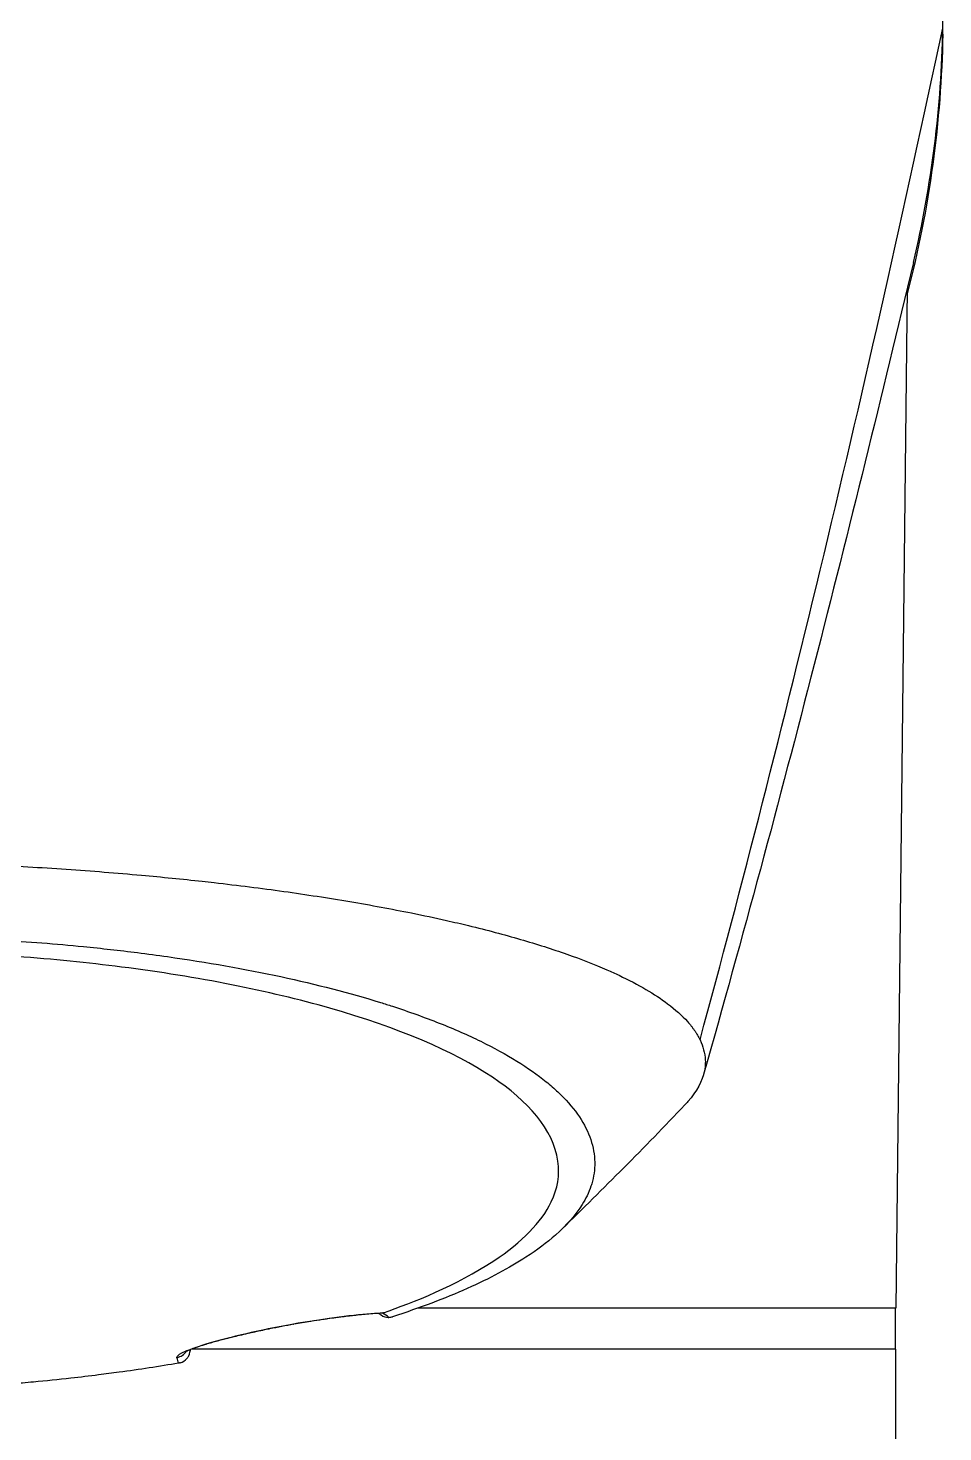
# Model space of a CAD drawing. Header units: millimetres. Extents: x 0 to 4378, y 0 to 2376.
# Drawn here: x 784.5 to 817.9, y 1535.4 to 1586.8 of the extents above; entities that cross this region are included whole.
import ezdxf

# ---------------------------------------------------------------- set-up
doc = ezdxf.new("R2010")
doc.units = ezdxf.units.MM
doc.header["$LTSCALE"] = 0.2

# ---------------------------------------------------------------- blocks, each defined once
blk = doc.blocks.new('A$Cd3ae7b64')
for p, q in [((39.423, 975.042), (39.006, 937.7)), ((39.006, 937.7), (21.494, 937.7)), ((39, 936.2), (39, 937.7)), ((13.171, 936.196), (13.171, 936.196)), ((13.181, 936.2), (13.181, 936.2)), ((13.182, 936.2), (13.182, 936.2)), ((13.182, 936.2), (13.182, 936.2)), ((39, 936.2), (13.219, 936.2)), ((39, 936.2), (13.219, 936.2)), ((39, 936.2), (39, 931.7))]:
    blk.add_line(p, q)
for centre, major_axis, ratio, start_param, end_param in [((16.874, 937.612), (0.087, -0.492), 0.186356, 0, 0.125065), ((17.668, 936.835), (3.368, -0.401), 0.417978, 0.64978, 0.766906), ((12.617, 936.396), (0.486, 0.116), 0.997251, 4.629283, 5.460357), ((12.617, 936.396), (0.486, 0.116), 0.997251, 5.530976, 5.531119), ((21.932, 1383.512), (9.691, 453.025), 0.011347, 3.30054, 3.30059)]:
    blk.add_ellipse(centre, major_axis=major_axis, ratio=ratio, start_param=start_param, end_param=end_param)
for points, knots in [([(40.725, 984.355), (40.727, 984.5), (40.729, 984.645), (40.731, 984.935), (40.731, 985.08), (40.731, 985.224)], [0.000007, 0.000007, 0.000007, 0.000007, 0.4987592, 0.4987592, 1, 1, 1, 1]), ([(3.067, 954.044), (3.505, 954.033), (3.941, 954.019), (4.374, 954.003), (4.856, 953.985), (5.334, 953.965), (5.81, 953.942), (6.287, 953.919), (6.761, 953.894), (7.232, 953.866), (7.704, 953.839), (8.173, 953.809), (8.639, 953.777), (9.57, 953.714), (10.488, 953.641), (11.394, 953.559), (12.144, 953.491), (12.885, 953.417), (13.617, 953.337), (13.763, 953.321), (13.909, 953.304), (14.054, 953.288), (14.926, 953.188), (15.776, 953.08), (16.601, 952.965), (17.43, 952.849), (18.235, 952.725), (19.015, 952.593), (19.795, 952.461), (20.549, 952.322), (21.276, 952.175), (21.713, 952.087), (22.139, 951.996), (22.556, 951.902), (22.832, 951.84), (23.102, 951.777), (23.366, 951.713), (24.036, 951.551), (24.669, 951.383), (25.267, 951.209), (25.868, 951.034), (26.433, 950.853), (26.961, 950.667), (27.489, 950.481), (27.98, 950.289), (28.433, 950.092), (28.584, 950.026), (28.73, 949.96), (28.873, 949.892), (29.59, 949.554), (30.182, 949.207), (30.653, 948.853), (30.94, 948.637), (31.182, 948.419), (31.379, 948.199), (31.428, 948.144), (31.474, 948.088), (31.518, 948.033), (31.529, 948.019), (31.539, 948.005), (31.55, 947.991), (31.561, 947.977), (31.571, 947.963), (31.581, 947.95), (31.602, 947.922), (31.622, 947.894), (31.641, 947.866), (31.66, 947.838), (31.679, 947.81), (31.697, 947.782), (31.714, 947.754), (31.732, 947.726), (31.748, 947.698), (31.765, 947.67), (31.781, 947.642), (31.796, 947.614), (31.812, 947.586), (31.826, 947.558), (31.839, 947.529)], [0, 0, 0, 0, 0.0296065, 0.0296065, 0.0296065, 0.0625552, 0.0625552, 0.0625552, 0.0956223, 0.0956223, 0.0956223, 0.1287583, 0.1287583, 0.1287583, 0.1950345, 0.1950345, 0.1950345, 0.25, 0.25, 0.25, 0.2609996, 0.2609996, 0.2609996, 0.3271356, 0.3271356, 0.3271356, 0.3936018, 0.3936018, 0.3936018, 0.4600955, 0.4600955, 0.4600955, 0.5, 0.5, 0.5, 0.5264171, 0.5264171, 0.5264171, 0.593228, 0.593228, 0.593228, 0.6604161, 0.6604161, 0.6604161, 0.7276097, 0.7276097, 0.7276097, 0.75, 0.75, 0.75, 0.8628411, 0.8628411, 0.8628411, 0.9313886, 0.9313886, 0.9313886, 0.9485533, 0.9485533, 0.9485533, 0.9528443, 0.9528443, 0.9528443, 0.957135, 0.957135, 0.957135, 0.9657149, 0.9657149, 0.9657149, 0.9742923, 0.9742923, 0.9742923, 0.9828662, 0.9828662, 0.9828662, 0.9914358, 0.9914358, 0.9914358, 0.999992, 0.999992, 0.999992, 0.999992]), ([(3.067, 951.323), (4.126, 951.294), (5.172, 951.249), (7.244, 951.124), (8.265, 951.043), (9.932, 950.879), (10.592, 950.806), (11.611, 950.678), (11.978, 950.629), (15.251, 950.164), (17.895, 949.595), (20.291, 948.851), (20.433, 948.806), (20.871, 948.663), (21.175, 948.56), (21.75, 948.353), (22.029, 948.248), (22.564, 948.036), (22.824, 947.927), (23.331, 947.705), (23.576, 947.591), (24.29, 947.242), (24.73, 947.001), (25.53, 946.506), (25.889, 946.254), (26.36, 945.872), (26.504, 945.746), (27.199, 945.091), (27.591, 944.543), (27.854, 943.843), (27.895, 943.705), (27.955, 943.428), (27.974, 943.289), (27.989, 943.012), (27.986, 942.876), (27.958, 942.611), (27.934, 942.481), (27.885, 942.292), (27.867, 942.231), (27.807, 942.054), (27.758, 941.936), (27.651, 941.714), (27.593, 941.609), (27.294, 941.126), (26.967, 940.75), (26.236, 940.104), (25.874, 939.833), (24.852, 939.172), (24.133, 938.788), (22.908, 938.242), (22.475, 938.064), (21.564, 937.72), (21.084, 937.553), (20.582, 937.393)], [0.000005, 0.000005, 0.000005, 0.000005, 0.319511, 0.319511, 0.639479, 0.639479, 0.852403, 0.852403, 0.973891, 0.973891, 1.947625, 1.947625, 2.010365, 2.010365, 2.139691, 2.139691, 2.265575, 2.265575, 2.393345, 2.393345, 2.521559, 2.521559, 2.781941, 2.781941, 3.041001, 3.041001, 3.166048, 3.166048, 3.692233, 3.692233, 3.821507, 3.821507, 3.951206, 3.951206, 4.07808, 4.07808, 4.201324, 4.201324, 4.258471, 4.258471, 4.368502, 4.368502, 4.468635, 4.468635, 4.831764, 4.831764, 5.102761, 5.102761, 5.508805, 5.508805, 5.711646, 5.711646, 5.914059, 5.914059, 5.914059, 5.914059]), ([(20.254, 937.534), (21.316, 937.909), (22.924, 938.536), (25.326, 940.126), (26.033, 940.85), (26.63, 942.085), (26.71, 942.581), (26.475, 944.251), (25.525, 945.3), (22.805, 947.118), (20.784, 947.976), (16.051, 949.326), (13.47, 949.836), (9.424, 950.353), (8.146, 950.481), (5.708, 950.664), (4.554, 950.725), (2.295, 950.804), (1.147, 950.824), (0.009, 950.824)], [-5.847616, -5.847616, -5.847616, -5.847616, -5.038817, -5.038817, -4.426364, -4.426364, -4.019655, -4.019655, -3.083823, -3.083823, -2.043533, -2.043533, -1.111663, -1.111663, -0.700523, -0.700523, -0.341482, -0.341482, 0, 0, 0, 0]), ([(31.839, 947.529), (31.944, 947.281), (32.024, 947.06), (32.034, 946.751), (32.034, 946.715), (32.03, 946.585), (32.018, 946.49), (31.923, 946.017), (31.72, 945.64), (31.358, 945.225), (31.321, 945.185), (31.282, 945.144)], [0.0002343, 0.0002343, 0.0002343, 0.0002343, 0.3196338, 0.3196338, 0.3611236, 0.3611236, 0.4717969, 0.4717969, 0.9144158, 0.9144158, 0.9627057, 0.9627057, 0.9627057, 0.9627057]), ([(12.691, 935.903), (12.682, 935.944), (12.746, 936.003), (12.873, 936.068), (12.886, 936.075), (12.9, 936.081), (12.914, 936.088), (12.997, 936.128), (13.102, 936.171), (13.233, 936.219), (13.298, 936.243), (13.37, 936.268), (13.451, 936.294), (13.532, 936.321), (13.614, 936.347), (13.706, 936.375), (13.769, 936.394), (13.837, 936.414), (13.915, 936.437), (14.053, 936.476), (14.181, 936.512), (14.346, 936.555), (14.407, 936.572), (14.474, 936.589), (14.549, 936.608), (14.608, 936.623), (14.667, 936.638), (14.728, 936.653), (14.811, 936.674), (14.896, 936.694), (14.983, 936.715), (15.038, 936.728), (15.089, 936.74), (15.14, 936.752), (15.23, 936.773), (15.323, 936.794), (15.454, 936.823), (15.496, 936.832), (15.537, 936.841), (15.579, 936.85), (15.641, 936.864), (15.704, 936.877), (15.767, 936.891), (15.86, 936.91), (15.927, 936.924), (16.04, 936.947), (16.055, 936.951), (16.072, 936.954), (16.09, 936.958), (16.379, 937.016), (16.674, 937.072), (16.972, 937.125)], [0, 0, 0, 0, 0.25, 0.25, 0.25, 0.275957, 0.275957, 0.275957, 0.425518, 0.425518, 0.425518, 0.5, 0.5, 0.5, 0.573987, 0.573987, 0.573987, 0.625, 0.625, 0.625, 0.716202, 0.716202, 0.716202, 0.75, 0.75, 0.75, 0.776323, 0.776323, 0.776323, 0.8125, 0.8125, 0.8125, 0.835296, 0.835296, 0.835296, 0.875, 0.875, 0.875, 0.887583, 0.887583, 0.887583, 0.90625, 0.90625, 0.90625, 0.933682, 0.933682, 0.933682, 0.9375, 0.9375, 0.9375, 1, 1, 1, 1]), ([(16.961, 937.119), (16.613, 937.058), (16.249, 936.987), (15.567, 936.845), (15.239, 936.772), (14.646, 936.629), (14.374, 936.559), (13.886, 936.424), (13.671, 936.358), (13.301, 936.234), (13.152, 936.176), (13.015, 936.111), (12.983, 936.092), (12.979, 936.089), (12.979, 936.089), (12.979, 936.089)], [0, 0, 0, 0, 0.1080697, 0.1080697, 0.211387, 0.211387, 0.3139859, 0.3139859, 0.4245431, 0.4245431, 0.5528583, 0.5528583, 0.6252581, 0.6252581, 0.6304119, 0.6304119, 0.6304119, 0.6304119]), ([(20.168, 937.519), (19.866, 937.506), (19.466, 937.474), (18.763, 937.393), (18.521, 937.362), (17.866, 937.271), (17.42, 937.201), (16.961, 937.119)], [0, 0, 0, 0, 0.1985112, 0.1985112, 0.2907739, 0.2907739, 0.4329564, 0.4329564, 0.4329564, 0.4329564]), ([(16.972, 937.125), (17.177, 937.162), (17.383, 937.196), (17.59, 937.23), (17.729, 937.252), (17.888, 937.276), (18.026, 937.297), (18.093, 937.307), (18.156, 937.316), (18.209, 937.323), (18.308, 937.338), (18.406, 937.351), (18.504, 937.364), (18.567, 937.373), (18.63, 937.381), (18.693, 937.389), (18.773, 937.399), (18.851, 937.409), (18.929, 937.418), (18.935, 937.419), (18.942, 937.42), (18.948, 937.42), (19.023, 937.429), (19.114, 937.44), (19.161, 937.445), (19.355, 937.466), (19.539, 937.484), (19.714, 937.499), (19.907, 937.515), (20.089, 937.527), (20.254, 937.534)], [0, 0, 0, 0, 0.125, 0.125, 0.125, 0.2090035, 0.2090035, 0.2090035, 0.25, 0.25, 0.25, 0.3256794, 0.3256794, 0.3256794, 0.375, 0.375, 0.375, 0.4375, 0.4375, 0.4375, 0.442409, 0.442409, 0.442409, 0.5, 0.5, 0.5, 0.7377626, 0.7377626, 0.7377626, 0.9999993, 0.9999993, 0.9999993, 0.9999993]), ([(20.171, 937.455), (20.25, 937.399), (20.339, 937.365), (20.422, 937.366), (20.432, 937.366), (20.441, 937.367), (20.451, 937.368)], [0.4974271, 0.4974271, 0.4974271, 0.4974271, 0.9461679, 0.9461679, 0.9461679, 0.9999981, 0.9999981, 0.9999981, 0.9999981]), ([(20.254, 937.534), (20.247, 937.532), (20.24, 937.53), (20.225, 937.526), (20.218, 937.525), (20.209, 937.523)], [0.000001326, 0.000001326, 0.000001326, 0.000001326, 0.003011242, 0.003011242, 0.005941777, 0.005941777, 0.005941777, 0.005941777]), ([(20.451, 937.368), (20.476, 937.37), (20.499, 937.373), (20.544, 937.382), (20.564, 937.387), (20.582, 937.393)], [-0.01640349, -0.01640349, -0.01640349, -0.01640349, -0.00821386, -0.00821386, -0.00002089, -0.00002089, -0.00002089, -0.00002089]), ([(12.817, 935.707), (12.896, 935.73), (12.998, 935.793), (13.055, 935.859), (13.062, 935.867), (13.069, 935.876), (13.075, 935.884), (13.101, 935.919), (13.114, 935.924), (13.148, 936.022), (13.182, 936.121), (13.177, 936.173), (13.177, 936.18)], [0.0000145, 0.0000145, 0.0000145, 0.0000145, 0.4407612, 0.4407612, 0.4407612, 0.5, 0.5, 0.5, 0.75, 0.75, 0.75, 1, 1, 1, 1]), ([(12.751, 935.691), (12.398, 935.63), (12.039, 935.572), (11.313, 935.461), (10.946, 935.408), (10.324, 935.323), (10.071, 935.29), (9.489, 935.218), (9.153, 935.178), (8.356, 935.089), (7.898, 935.042), (7.175, 934.974), (6.907, 934.95), (5.675, 934.846), (4.695, 934.782), (2.717, 934.687), (1.718, 934.658), (0.6, 934.647), (0.362, 934.646), (0.123, 934.645), (0.004, 934.645)], [-1.260137, -1.260137, -1.260137, -1.260137, -1.13977, -1.13977, -1.019298, -1.019298, -0.938268, -0.938268, -0.827897, -0.827897, -0.68116, -0.68116, -0.598483, -0.598483, -0.299873, -0.299873, 0, 0, 0.035566, 0.071132, 0.071132, 0.071132, 0.071132]), ([(12.817, 935.707), (12.806, 935.703), (12.795, 935.7), (12.773, 935.695), (12.762, 935.693), (12.751, 935.691)], [-0.007110306, -0.007110306, -0.007110306, -0.007110306, -0.003649932, -0.003649932, -0.000004156, -0.000004156, -0.000004156, -0.000004156])]:
    blk.add_open_spline(points, degree=3, knots=knots)
for points in [[(31.839, 947.531), (34.917, 958.826), (37.904, 971.295), (40.725, 984.577)], [(39.651, 975.996), (40.325, 978.829), (40.68, 981.704), (40.725, 984.577)], [(40.725, 984.346), (40.669, 981.178), (40.24, 977.983), (39.421, 974.845)], [(40.725, 984.346), (40.724, 984.321), (40.721, 984.295), (40.717, 984.269)], [(40.725, 984.355), (40.725, 984.352), (40.725, 984.349), (40.725, 984.346)], [(39.65, 975.997), (37.358, 966.348), (34.819, 956.293), (31.966, 946.256)], [(31.282, 945.144), (29.803, 943.584), (28.288, 942.07), (26.797, 940.612)], [(20.164, 937.448), (20.133, 937.47), (20.099, 937.492), (20.064, 937.514)], [(20.209, 937.523), (20.196, 937.521), (20.182, 937.52), (20.168, 937.52)], [(13.179, 936.184), (13.178, 936.17), (13.177, 936.156), (13.175, 936.142)], [(13.176, 936.183), (13.177, 936.182), (13.177, 936.181), (13.177, 936.18)], [(12.751, 935.691), (12.731, 935.746), (12.712, 935.815), (12.691, 935.903)]]:
    blk.add_open_spline(points, degree=3)

msp = doc.modelspace()

# ---------------------------------------------------------------- block references
msp.add_blockref('A$Cd3ae7b64', (777.219, 602.257))

doc.saveas('drawing.dxf')
